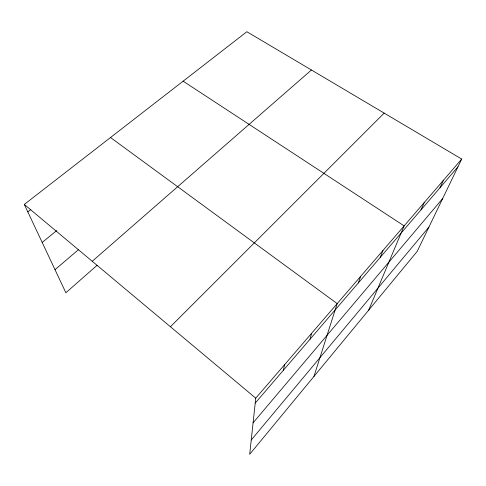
<?xml version="1.0" encoding="UTF-8"?>
<svg xmlns="http://www.w3.org/2000/svg" width="486" height="486" viewBox="0 0 486 486"><rect width="100%" height="100%" fill="white"/><g stroke="black" fill="none" stroke-linecap="round" stroke-linejoin="round"><path stroke-width="0.73" d="M461.7 159.062L255.745 398.168L249.695 454.276L417.213 251.365L461.7 159.062L246.858 31.724L24.3 204.424L65.871 292.754L97.079 265.295M283.417 370.223L284.504 364.779M310.032 339.21L311.605 333.317M313.932 376.474L337.187 303.616L110.51 137.526M358.303 282.949L360.685 276.34M380.252 257.367L382.968 250.466M368.674 310.159L404.133 225.893L183.125 81.18M420.985 209.903L424.266 202.522M439.915 187.839L443.432 180.27M251.232 440.012L428.956 227.005M253.085 422.832L442.697 198.495M255.217 403.094L457.97 166.795M170.416 326.738L384.171 113.11M92.225 261.286L311.429 69.996M55.009 269.675L78.398 249.743M42.197 242.453L56.662 230.595M27.83 211.92L30.788 209.6M24.3 204.424L255.745 398.168"/></g></svg>
